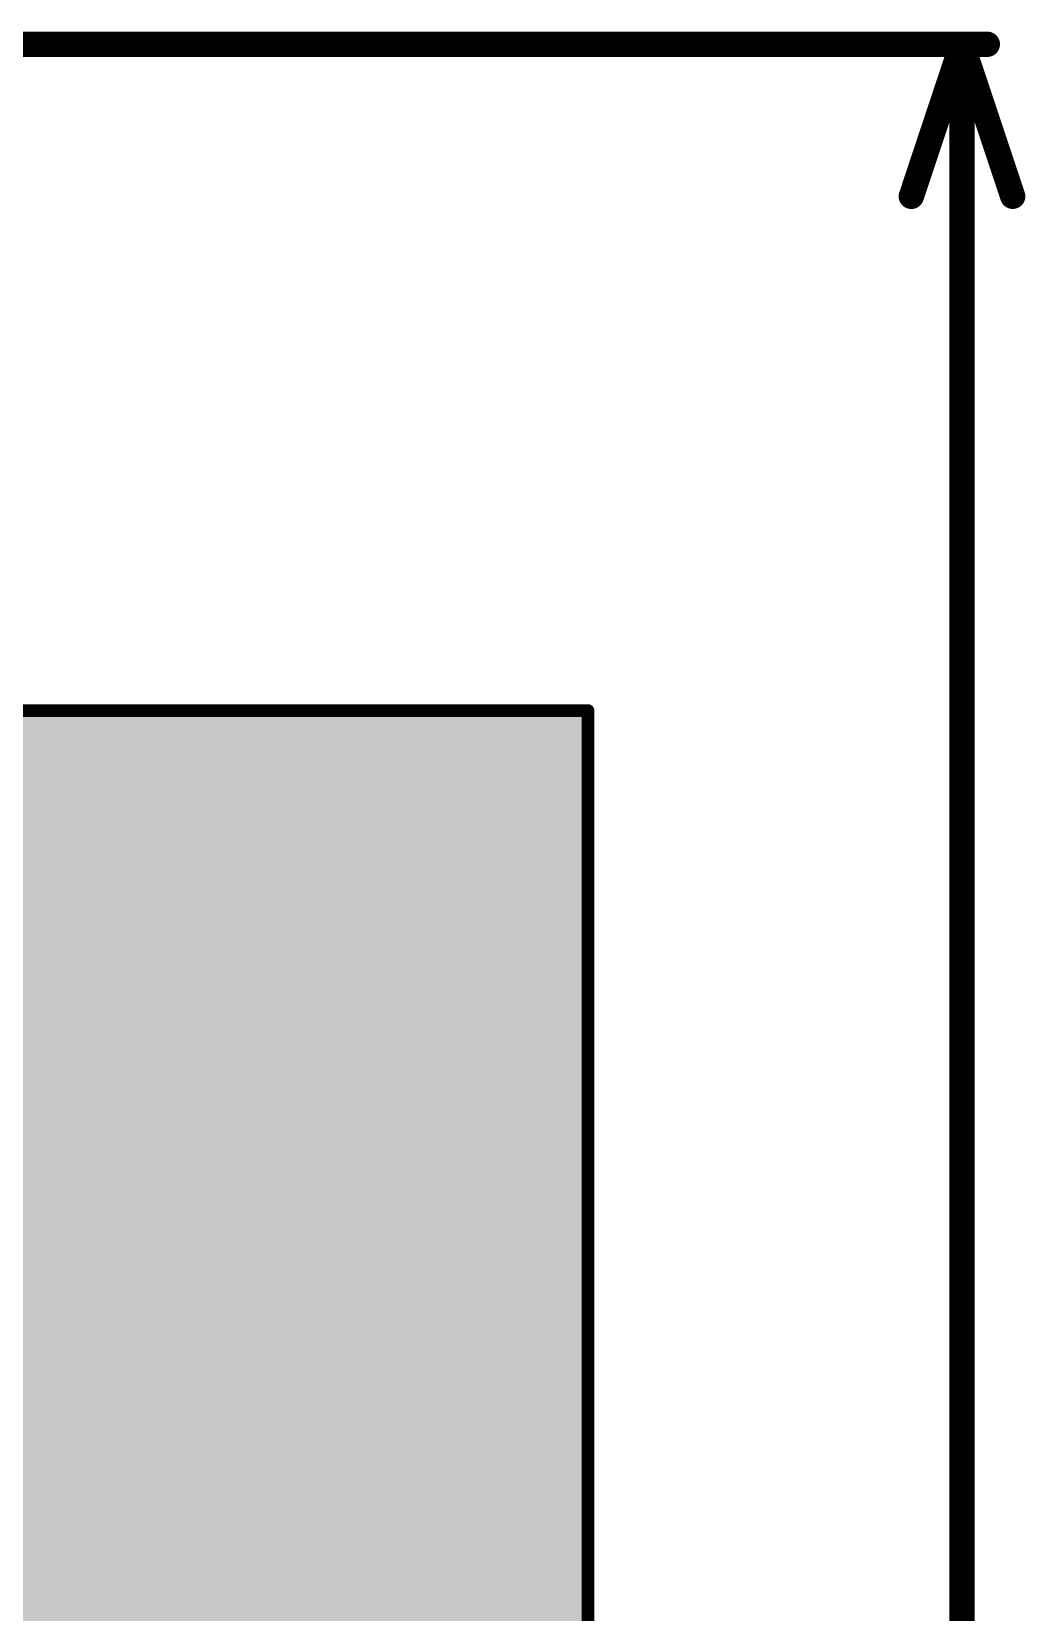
# Model space of a CAD drawing. Header units: inches. Extents: x -13 to 356, y -4 to 120.
# Drawn here: x 32.97 to 42.93, y 28.14 to 43.99 of the extents above; entities that cross this region are included whole.
import ezdxf

# ---------------------------------------------------------------- set-up
doc = ezdxf.new("R2010")
doc.units = ezdxf.units.IN
for name, color, linetype in [('Dimensions', 6, 'Continuous'), ('Keep-Out Layer', 6, 'Continuous'), ('Top Overlay', 2, 'Continuous')]:
    doc.layers.add(name, color=color, linetype=linetype)

# ---------------------------------------------------------------- blocks, each defined once
blk = doc.blocks.new('41_SMD_M______19')
at = {"layer": 'Keep-Out Layer'}
blk.add_hatch(color=6, dxfattribs=at).paths.add_polyline_path([(-9.042, 10.286), (9.042, 10.286), (9.042, 16.382), (-9.042, 16.382)])
at = {"layer": 'Top Overlay'}
for points in [[(-7.671, 11.735), (-6.96, 11.735), (-6.96, 15.901), (-7.671, 15.901)], [(-7.671, 15.368), (-5.207, 15.368), (-5.207, 15.901), (-7.671, 15.901)], [(-5.207, 15.901), (-5.918, 15.901), (-5.918, 11.735), (-5.207, 11.735)], [(-5.283, 15.368), (-2.743, 15.368), (-2.743, 15.901), (-5.283, 15.901)], [(-2.743, 13.361), (-2.743, 15.901), (-3.277, 15.901), (-3.277, 13.361)], [(-0.737, 13.361), (-0.737, 15.901), (-1.27, 15.901), (-1.27, 13.361)], [(-1.27, 15.368), (1.27, 15.368), (1.27, 15.901), (-1.27, 15.901)], [(-3.277, 13.361), (-0.737, 13.361), (-0.737, 13.894), (-3.277, 13.894)]]:
    blk.add_hatch(color=2, dxfattribs=at).paths.add_polyline_path(points)
at = {"layer": 'Top Overlay', "const_width": 0.127}
for points in [[(-9.096, 16.434), (9.091, 16.434)], [(-9.096, 10.244), (-9.096, 16.434)]]:
    blk.add_lwpolyline(points, dxfattribs=at)
at = {"layer": 'Top Overlay', "const_width": 0.0635}
blk.add_lwpolyline([(-9.127, 16.434, 1), (-9.064, 16.434, 1)], format="xyb", close=True, dxfattribs=at)
blk.add_lwpolyline([(-9.127, 16.434, 1), (-9.064, 16.434, 1)], format="xyb", close=True, dxfattribs=at)

msp = doc.modelspace()

# ---------------------------------------------------------------- linework, layer by layer
at = {"layer": 'Dimensions', "const_width": 0.254}
for points in [[(31.925, 43.86), (42.545, 43.86)], [(41.783, 42.336), (42.291, 43.86)], [(42.291, 43.86), (42.799, 42.336)], [(42.291, 25.381), (42.291, 43.86)]]:
    msp.add_lwpolyline(points, dxfattribs=at)
at = {"layer": 'Dimensions', "const_width": 0.127}
for points in [[(42.227, 43.86, 1), (42.354, 43.86, 1)], [(42.227, 43.86, 1), (42.354, 43.86, 1)], [(42.227, 43.86, 1), (42.354, 43.86, 1)], [(42.481, 43.86, 1), (42.608, 43.86, 1)], [(41.719, 42.336, 1), (41.846, 42.336, 1)], [(42.736, 42.336, 1), (42.862, 42.336, 1)]]:
    msp.add_lwpolyline(points, format="xyb", close=True, dxfattribs=at)

# ---------------------------------------------------------------- block references
at = {"rotation": 270}
msp.add_blockref('41_SMD_M______19', (22.108, 28.087), dxfattribs=at)

doc.saveas('drawing.dxf')
